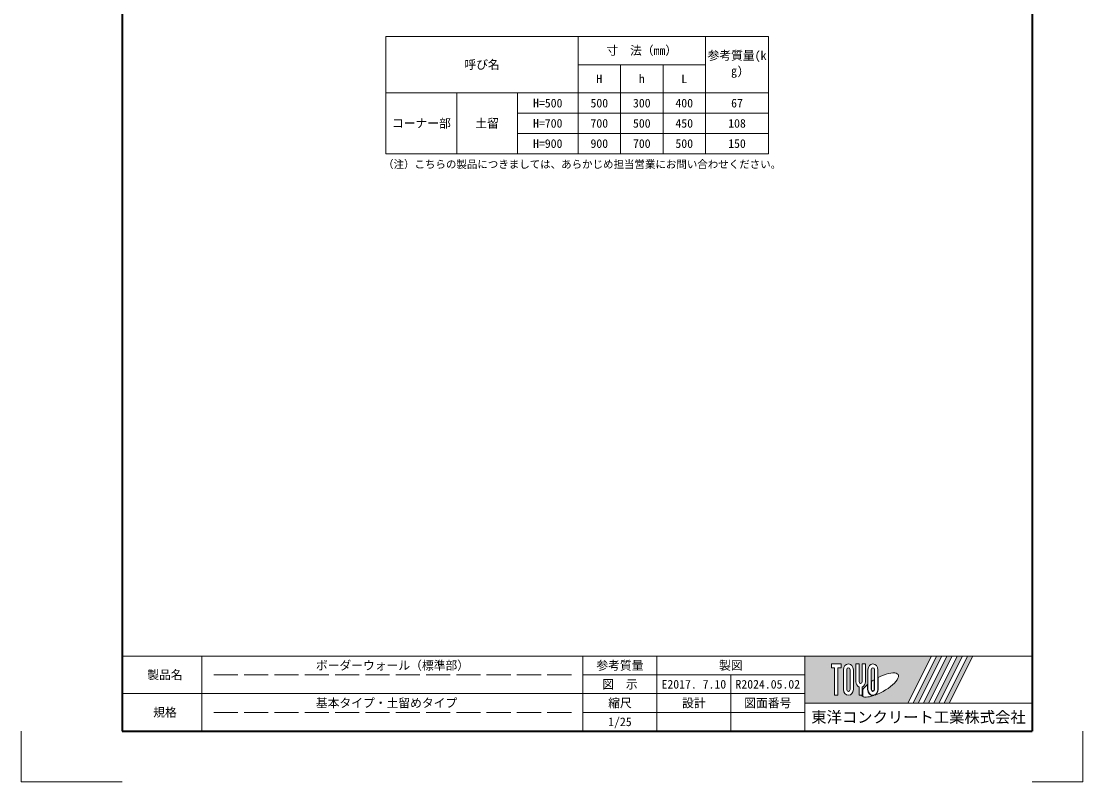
# Model space of a CAD drawing. Units: millimetres at full size; details may follow other scales. Extents: x 199178 to 219083, y 873019 to 880494.
# Drawn here: x 213833 to 219083, y 873019 to 876779 of the extents above; entities that cross this region are included whole.
import ezdxf
from ezdxf.enums import TextEntityAlignment as Align

# ---------------------------------------------------------------- set-up
doc = ezdxf.new("R2010")
doc.units = ezdxf.units.MM
doc.header["$LTSCALE"] = 20
doc.linetypes.add('DASHED', pattern=[7.5, 6, -1.5])
for name, color, linetype, lineweight in [('Defpoints_3', 7, 'Continuous', 13), ('図枠', 7, 'Continuous', 5), ('寸法表', 30, 'Continuous', 20), ('補助線', 8, 'Continuous', 13)]:
    doc.layers.add(name, color=color, linetype=linetype, lineweight=lineweight)
doc.layers.add('文字', color=7, linetype='Continuous')
doc.styles.add('ＭＳ ゴシック', font='')
doc.styles.get('ＭＳ ゴシック').set_extended_font_data('MS Gothic')

msp = doc.modelspace()

# ---------------------------------------------------------------- hatches: boundary and pattern name
at = {"layer": '図枠'}
h = msp.add_hatch(color=256, dxfattribs=at)
h.paths.add_polyline_path([(217708.41, 873640.57), (217708.41, 873408.54), (218218.88, 873408.54), (218334.9, 873640.57)])
edge = h.paths.add_edge_path(flags=16)
edge.add_ellipse((218079.04, 873497.74), major_axis=(90.90955, 50.88565), ratio=0.34714733393616914, start_angle=-144.3112161299195, end_angle=72.18990329235578, ccw=False)
edge.add_ellipse((218045.38, 873475.77), major_axis=(-0, 30.9375), ratio=0.8463541656565656, start_angle=-160.70345630692603, end_angle=-90.00000000005443)
edge.add_line((218071.56, 873475.77), (218071.56, 873534.74))
edge = h.paths.add_edge_path(flags=16)
edge.add_ellipse((218045.38, 873573.34), major_axis=(-0, 28.55769), ratio=0.8463541801627387, start_angle=-90, end_angle=90, ccw=False)
edge.add_line((218069.55, 873573.34), (218069.55, 873475.77))
edge.add_ellipse((218045.38, 873475.77), major_axis=(-0, 28.55769), ratio=0.8463541801627387, start_angle=90, end_angle=-90, ccw=False)
edge.add_line((218021.21, 873475.77), (218021.21, 873573.34))
edge = h.paths.add_edge_path(flags=16)
edge.add_line((218053.43, 873573.34), (218053.43, 873475.77))
edge.add_ellipse((218045.38, 873475.77), major_axis=(-0, 9.51923), ratio=0.846354185542929, start_angle=90, end_angle=-90, ccw=False)
edge.add_line((218037.32, 873475.77), (218037.32, 873573.34))
edge.add_ellipse((218045.38, 873573.34), major_axis=(-0, 9.51923), ratio=0.846354185542929, start_angle=-90.00000000017508, end_angle=89.9999999998247, ccw=False)
edge = h.paths.add_edge_path(flags=16)
edge.add_line((218051.42, 873523.47), (218051.42, 873475.77))
edge.add_ellipse((218045.38, 873475.77), major_axis=(0, 7.13942), ratio=0.8463541101290679, start_angle=90.00000000023351, end_angle=-89.99999999976615, ccw=False)
edge.add_line((218039.33, 873475.77), (218039.33, 873515.66))
edge.add_ellipse((218079.04, 873497.74), major_axis=(90.90955, 50.88565), ratio=0.3471473339361691, start_angle=107.79174178807435, end_angle=126.47131883497073, ccw=False)
edge = h.paths.add_edge_path(flags=16)
edge.add_line((218009.12, 873601.9), (218009.12, 873514.44))
edge.add_ellipse((217984.95, 873514.44), major_axis=(0, 28.55769), ratio=0.8463541801627387, start_angle=-163.34116624077012, end_angle=-89.99999999994213, ccw=False)
edge.add_line((217993.01, 873487.52), (217993.01, 873447.21))
edge.add_line((217993.01, 873447.21), (217976.9, 873447.21))
edge.add_line((217976.9, 873447.21), (217976.9, 873487.52))
edge.add_ellipse((217984.95, 873514.44), major_axis=(-0, 28.55769), ratio=0.8463541801627387, start_angle=89.99999999994168, end_angle=163.34116624077012, ccw=False)
edge.add_line((217960.78, 873514.44), (217960.78, 873601.9))
edge.add_line((217960.78, 873601.9), (217976.9, 873601.9))
edge.add_line((217976.9, 873601.9), (217976.9, 873514.44))
edge.add_ellipse((217984.95, 873514.44), major_axis=(-0, 9.51923), ratio=0.846354185542929, start_angle=89.99999999999999, end_angle=-90.00000000000001)
edge.add_line((217993.01, 873514.44), (217993.01, 873601.9))
edge.add_line((217993.01, 873601.9), (218009.12, 873601.9))
edge = h.paths.add_edge_path(flags=16)
edge.add_line((218019.19, 873500.4), (218019.19, 873475.77))
edge.add_ellipse((218045.38, 873475.77), major_axis=(-0, 30.9375), ratio=0.8463541656565656, start_angle=89.99999999999999, end_angle=-171.5442700614143)
edge.add_ellipse((218079.04, 873497.74), major_axis=(90.90955, 50.88565), ratio=0.34714733393616914, start_angle=-178.64953573064577, end_angle=-148.29244224358382, ccw=False)
edge.add_line((217989.54, 873444.83), (217995.02, 873444.83))
edge.add_line((217995.02, 873444.83), (217995.02, 873475))
edge.add_ellipse((218079.04, 873497.74), major_axis=(90.90955, 50.88565), ratio=0.3471473339361692, start_angle=148.2191205847224, end_angle=165.90812176301796, ccw=False)
edge = h.paths.add_edge_path(flags=16)
edge.add_ellipse((217924.53, 873573.34), major_axis=(-0, 28.55769), ratio=0.8463541801627387, start_angle=-90, end_angle=90, ccw=False)
edge.add_line((217948.7, 873573.34), (217948.7, 873475.77))
edge.add_ellipse((217924.53, 873475.77), major_axis=(-0, 28.55769), ratio=0.8463541801627387, start_angle=90, end_angle=-90, ccw=False)
edge.add_line((217900.36, 873475.77), (217900.36, 873573.34))
edge = h.paths.add_edge_path(flags=16)
edge.add_line((217932.58, 873573.34), (217932.58, 873475.77))
edge.add_ellipse((217924.53, 873475.77), major_axis=(-0, 9.51923), ratio=0.846354185542929, start_angle=90, end_angle=-90, ccw=False)
edge.add_line((217916.47, 873475.77), (217916.47, 873573.34))
edge.add_ellipse((217924.53, 873573.34), major_axis=(-0, 9.51923), ratio=0.846354185542929, start_angle=-90.00000000017508, end_angle=89.9999999998247, ccw=False)
h.paths.add_polyline_path([(217888.27, 873601.9), (217888.27, 873582.86), (217872.16, 873582.86), (217872.16, 873447.21), (217856.05, 873447.21), (217856.05, 873582.86), (217839.93, 873582.86), (217839.93, 873601.9)], flags=16)
for points in [[(218244.4, 873408.54), (218269.93, 873408.54), (218385.94, 873640.57), (218360.42, 873640.57)], [(218436.99, 873640.57), (218411.47, 873640.57), (218295.45, 873408.54), (218320.97, 873408.54)], [(218488.04, 873640.57), (218462.51, 873640.57), (218346.5, 873408.54), (218372.02, 873408.54)], [(218539.08, 873640.57), (218513.56, 873640.57), (218397.54, 873408.54), (218423.07, 873408.54)]]:
    msp.add_hatch(color=256, dxfattribs=at).paths.add_polyline_path(points)

# ---------------------------------------------------------------- linework, layer by layer
at = {"layer": 'Defpoints_3'}
for p, q in [((213833.41, 873269.32), (213833.41, 873019.32)), ((219083.41, 873269.32), (219083.41, 873019.32)), ((214333.41, 873019.32), (213833.41, 873019.32)), ((218833.41, 873019.32), (219083.41, 873019.32))]:
    msp.add_line(p, q, dxfattribs=at)
at = {"layer": '図枠', "lineweight": 40}
for p, q in [((214333.41, 880194.32), (214333.41, 873269.32)), ((218833.41, 880194.32), (218833.41, 873269.32)), ((214333.41, 873269.32), (218833.41, 873269.32))]:
    msp.add_line(p, q, dxfattribs=at)
at = {"layer": '図枠', "lineweight": 13}
for p, q in [((218833.41, 873640.57), (214333.41, 873640.57)), ((214727.16, 873269.32), (214727.16, 873640.57)), ((216611.54, 873269.32), (216611.54, 873640.57)), ((216977.16, 873269.32), (216977.16, 873640.57)), ((217708.41, 873269.32), (217708.41, 873640.57)), ((217708.41, 873547.76), (216611.54, 873547.76)), ((217342.79, 873269.32), (217342.79, 873547.76)), ((217708.41, 873454.94), (214333.41, 873454.94)), ((217708.41, 873362.13), (216611.54, 873362.13))]:
    msp.add_line(p, q, dxfattribs=at)
at = {"layer": '図枠'}
for p, q in [((217708.41, 873640.57), (218334.9, 873640.57)), ((217839.93, 873601.9), (217839.93, 873582.86)), ((217839.93, 873601.9), (217888.27, 873601.9)), ((217888.27, 873601.9), (217888.27, 873582.86)), ((217960.78, 873601.9), (217976.9, 873601.9)), ((217960.78, 873514.44), (217960.78, 873601.9)), ((217976.9, 873601.9), (217976.9, 873514.44)), ((217993.01, 873601.9), (218009.12, 873601.9)), ((217993.01, 873514.44), (217993.01, 873601.9)), ((218009.12, 873601.9), (218009.12, 873514.44)), ((218334.9, 873640.57), (218218.88, 873408.54)), ((218360.42, 873640.57), (218244.4, 873408.54)), ((218385.94, 873640.57), (218269.93, 873408.54)), ((218411.47, 873640.57), (218295.45, 873408.54)), ((218436.99, 873640.57), (218320.97, 873408.54)), ((218462.51, 873640.57), (218346.5, 873408.54)), ((218360.42, 873640.57), (218385.94, 873640.57)), ((218488.04, 873640.57), (218372.02, 873408.54)), ((218513.56, 873640.57), (218397.54, 873408.54)), ((218411.47, 873640.57), (218436.99, 873640.57)), ((218539.08, 873640.57), (218423.07, 873408.54)), ((218462.51, 873640.57), (218488.04, 873640.57)), ((218513.56, 873640.57), (218539.08, 873640.57)), ((217856.05, 873582.86), (217839.93, 873582.86)), ((217856.05, 873582.86), (217856.05, 873447.21)), ((217872.16, 873582.86), (217872.16, 873447.21)), ((217888.27, 873582.86), (217872.16, 873582.86)), ((217900.36, 873573.34), (217900.36, 873475.77)), ((217916.47, 873475.77), (217916.47, 873573.34)), ((217932.58, 873573.34), (217932.58, 873475.77)), ((217948.7, 873475.77), (217948.7, 873573.34)), ((218021.21, 873573.34), (218021.21, 873475.77)), ((218037.32, 873475.77), (218037.32, 873573.34)), ((218053.43, 873573.34), (218053.43, 873475.77)), ((218069.55, 873475.77), (218069.55, 873573.34)), ((218019.19, 873500.4), (218019.19, 873475.77)), ((218039.33, 873475.77), (218039.33, 873515.66)), ((218051.42, 873523.47), (218051.42, 873475.77)), ((218071.56, 873475.77), (218071.56, 873534.74)), ((217872.16, 873447.21), (217856.05, 873447.21)), ((217976.9, 873487.52), (217976.9, 873447.21)), ((217993.01, 873447.21), (217976.9, 873447.21)), ((217989.54, 873444.83), (217995.02, 873444.83)), ((217993.01, 873487.52), (217993.01, 873447.21)), ((217995.02, 873475), (217995.02, 873444.83)), ((217708.41, 873408.54), (218218.88, 873408.54)), ((218244.4, 873408.54), (218269.93, 873408.54)), ((218295.45, 873408.54), (218320.97, 873408.54)), ((218346.5, 873408.54), (218372.02, 873408.54)), ((218397.54, 873408.54), (218423.07, 873408.54))]:
    msp.add_line(p, q, dxfattribs=at)
at = {"layer": '図枠', "linetype": 'DASHED', "lineweight": 9}
for p, q in [((216555.29, 873547.76), (214783.41, 873547.76)), ((216555.29, 873362.13), (214783.41, 873362.13))]:
    msp.add_line(p, q, dxfattribs=at)
at = {"layer": '図枠'}
for centre, major_axis, ratio, start_param, end_param in [((217924.53, 873573.34), (-0, 28.55769), 0.846354, 4.71238898038469, 7.853981633974483), ((218045.38, 873573.34), (-0, 28.55769), 0.846354, 4.71238898038469, 7.853981633974483), ((217924.53, 873573.34), (-0, 9.51923), 0.846354, 4.712388980382104, 7.853981633971893), ((218045.38, 873573.34), (-0, 9.51923), 0.846354, 4.712388980382104, 7.853981633971893), ((218079.04, 873497.74), (90.90955, 50.88565), 0.347147, 4.262185332381624, 7.742916281338498), ((217984.95, 873514.44), (-0, 28.55769), 0.846354, 1.570796326794035, 2.801755744135457), ((217984.95, 873514.44), (-0, 9.51923), 0.846354, 1.5707963267948963, 4.71238898038469), ((217984.95, 873514.44), (0, 28.55769), 0.846354, 3.4814295630441303, 4.712388980385545), ((218079.04, 873497.74), (90.90955, 50.88565), 0.347147, 2.0815196641231997, 2.5155126073175644), ((218079.04, 873497.74), (90.90955, 50.88565), 0.347147, 1.6817405097976112, 1.8219833196622839), ((217924.53, 873475.77), (-0, 28.55769), 0.846354, 1.5707963267948963, 4.71238898038469), ((217924.53, 873475.77), (-0, 9.51923), 0.846354, 1.5707963267948963, 4.71238898038469), ((218079.04, 873497.74), (90.90955, 50.88565), 0.347147, 3.209397509059051, 4.2004450632851835), ((218045.38, 873475.77), (-0, 30.9375), 0.846354, 1.5707963267948963, 3.3154678663293167), ((218045.38, 873475.77), (-0, 28.55769), 0.846354, 1.5707963267948963, 4.71238898038469), ((218045.38, 873475.77), (-0, 9.51923), 0.846354, 1.5707963267948963, 4.71238898038469), ((218045.38, 873475.77), (0, 7.13942), 0.846354, 1.5707963267983465, 4.712388980388145), ((218045.38, 873475.77), (-0, 30.9375), 0.846354, 3.533843800014311, 4.712388980383886)]:
    msp.add_ellipse(centre, major_axis=major_axis, ratio=ratio, start_param=start_param, end_param=end_param, dxfattribs=at)
at = {"layer": '寸法表'}
for p, q in [((215637.41, 876704.28), (217529.41, 876704.28)), ((215637.41, 876704.28), (215637.41, 876124.28)), ((216587.41, 876704.28), (216587.41, 876124.28)), ((217217.41, 876704.28), (217217.41, 876124.28)), ((217529.41, 876704.28), (217529.41, 876124.28)), ((216587.41, 876564.28), (217217.41, 876564.28)), ((216797.41, 876564.28), (216797.41, 876124.28)), ((217007.41, 876564.28), (217007.41, 876124.28)), ((215637.41, 876424.28), (217529.41, 876424.28)), ((215987.41, 876424.28), (215987.41, 876124.28)), ((216287.41, 876424.28), (216287.41, 876124.28)), ((216287.41, 876324.28), (217529.41, 876324.28)), ((216287.41, 876224.28), (217529.41, 876224.28)), ((215637.41, 876124.28), (217529.41, 876124.28))]:
    msp.add_line(p, q, dxfattribs=at)
at = {"layer": '補助線'}
msp.add_line((217708.41, 873408.54), (218833.41, 873408.54), dxfattribs=at)

# ---------------------------------------------------------------- texts
at = {"layer": '図枠', "style": 'ＭＳ ゴシック'}
for s, height, p in [('ボーダーウォール（標準部）', 42.72, (215669.35, 873594.16)), ('参考質量', 42.72, (216794.35, 873594.16)), ('製図', 42.72, (217342.79, 873594.16)), ('製品名', 42.72, (214544.35, 873547.76)), ('図\u3000示', 42.72, (216794.35, 873501.35)), ('E2017. 7.10', 42.72, (217159.97, 873501.35)), ('R2024.05.02', 42.72, (217525.6, 873501.35)), ('基本タイプ・土留めタイプ\u3000', 42.72, (215669.35, 873408.54)), ('縮尺', 42.72, (216794.35, 873408.54)), ('設計', 42.72, (217159.97, 873408.54)), ('図面番号', 42.72, (217525.6, 873408.54)), ('規格', 42.72, (214544.35, 873362.13)), ('1/25', 42.72, (216794.35, 873315.73)), ('東洋コンクリート工業株式会社', 55.54, (218270.91, 873338.93))]:
    msp.add_text(s, height=height, dxfattribs=at).set_placement(p, align=Align.MIDDLE_CENTER)
at = {"layer": '寸法表', "style": 'ＭＳ ゴシック'}
for s, p in [('寸\u3000法（mm）', (216902.41, 876634.28)), ('呼び名', (216112.41, 876564.28)), ('H', (216692.41, 876494.28)), ('h', (216902.41, 876494.28)), ('L', (217112.41, 876494.28)), ('H=500', (216437.41, 876374.28)), ('500', (216692.41, 876374.28)), ('300', (216902.41, 876374.28)), ('400', (217112.41, 876374.28)), ('67', (217373.41, 876374.28)), ('コーナー部', (215812.41, 876274.28)), ('土留', (216137.41, 876274.28)), ('H=700', (216437.41, 876274.28)), ('700', (216692.41, 876274.28)), ('500', (216902.41, 876274.28)), ('450', (217112.41, 876274.28)), ('108', (217373.41, 876274.28)), ('H=900', (216437.41, 876174.28)), ('900', (216692.41, 876174.28)), ('700', (216902.41, 876174.28)), ('500', (217112.41, 876174.28)), ('150', (217373.41, 876174.28))]:
    msp.add_text(s, height=42.72, dxfattribs=at).set_placement(p, align=Align.MIDDLE_CENTER)
for s, p in [('参考質量(k', (217227.72, 876630.92)), ('g)', (217344.27, 876555.92))]:
    msp.add_text(s, height=42.72, dxfattribs=at).set_placement(p, align=Align.TOP_LEFT)
at = {"layer": '文字', "style": 'ＭＳ ゴシック'}
msp.add_text('（注）こちらの製品につきましては、あらかじめ担当営業にお問い合わせください。', height=37.98, dxfattribs=at).set_placement((216607.31, 876071.8), align=Align.MIDDLE_CENTER)

doc.saveas('drawing.dxf')
